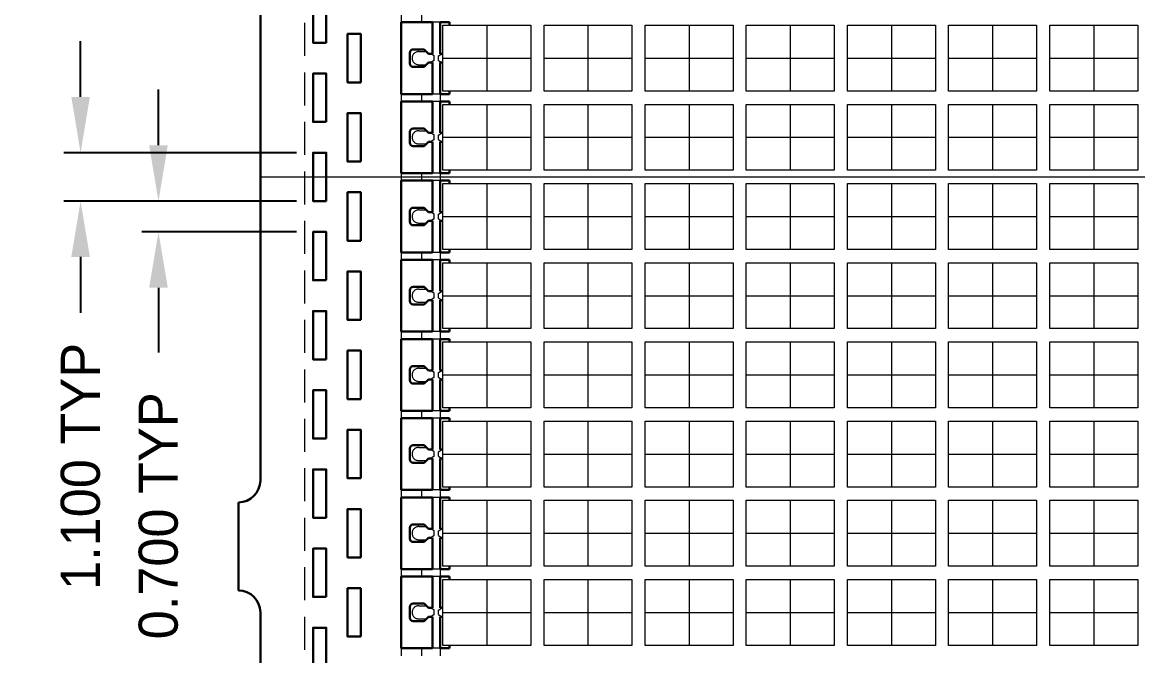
# Model space of a CAD drawing. Extents: x 276.8 to 349.1, y 147.8 to 219.
# Drawn here: x 276.77 to 302.13, y 172.67 to 187.07 of the extents above; entities that cross this region are included whole.
import ezdxf

# ---------------------------------------------------------------- set-up
doc = ezdxf.new("R2010")
doc.units = 0
doc.header["$LTSCALE"] = 3
doc.header["$MEASUREMENT"] = 0
for name, pattern in [('CENTER', [2, 1.25, -0.25, 0.25, -0.25]), ('HIDDEN', [0.375, 0.25, -0.125]), ('PHANTOM', [2.5, 1.25, -0.25, 0.25, -0.25, 0.25, -0.25])]:
    doc.linetypes.add(name, pattern=pattern)
for name, color, linetype, lineweight in [('CLIN', 1, 'CENTER', 15), ('DIM', 4, 'Continuous', 13), ('HIDN', 6, 'HIDDEN', 15), ('HIDN2', 3, 'HIDDEN', 15), ('HIND1', 6, 'HIDDEN', 15), ('OBJ', 3, 'Continuous', 30), ('OBJ1', 7, 'Continuous', 30), ('OBJ3', 40, 'Continuous', 30), ('PHANTOM', 5, 'PHANTOM', 15), ('SAW', 2, 'HIDDEN', 15)]:
    doc.layers.add(name, color=color, linetype=linetype, lineweight=lineweight)
doc.dimstyles.new('3DEC X 2', dxfattribs={"dimtxt": 0.889, "dimasz": 1.27, "dimexe": 0.381, "dimexo": 0.381, "dimgap": 0.381, "dimtad": 0, "dimdec": 3, "dimzin": 0, "dimdsep": 46, "dimtxsty": 'Standard', "dimcen": 0.09, "dimadec": 0, "dimazin": 0, "dimtfac": 1, "dimtdec": 3, "dimtofl": 0, "dimtmove": 0, "dimatfit": 3, "dimfxl": 1, "dimtolj": 1, "dimtzin": 0, "dimarcsym": 0})

# ---------------------------------------------------------------- blocks, each defined once
blk = doc.blocks.new('*D7')
at = {"layer": 'Defpoints', "color": 0, "transparency": 16777216}
for p in [(188.383, -100.225), (184.866, -100.925), (188.383, -100.925)]:
    blk.add_point(p, dxfattribs=at)
at = {"layer": 'DIM', "color": 0, "lineweight": -2, "transparency": 16777216}
for p, q in [((184.866, -98.955), (184.866, -97.685)), ((188.002, -100.225), (184.485, -100.225)), ((188.002, -100.925), (184.485, -100.925)), ((184.866, -102.195), (184.866, -103.665))]:
    blk.add_line(p, q, dxfattribs=at)
at = {"layer": 'DIM', "color": 0, "transparency": 16777216}
for points in [[(184.654, -98.955), (185.078, -98.955), (184.866, -100.225)], [(184.654, -102.195), (185.078, -102.195), (184.866, -100.925)]]:
    blk.add_solid(points, dxfattribs=at)
at = {"layer": 'DIM', "color": 0, "transparency": 16777216, "insert": (184.866, -107.379), "char_height": 0.889, "attachment_point": 5, "rotation": 90}
blk.add_mtext('\\A1;0.700 TYP', dxfattribs=at)
blk = doc.blocks.new('*D8')
at = {"layer": 'Defpoints', "color": 0, "transparency": 16777216}
for p in [(188.383, -99.125), (183.095, -100.225), (188.383, -100.225)]:
    blk.add_point(p, dxfattribs=at)
at = {"layer": 'DIM', "color": 0, "lineweight": -2, "transparency": 16777216}
for p, q in [((183.095, -97.855), (183.095, -96.585)), ((188.002, -99.125), (182.714, -99.125)), ((188.002, -100.225), (182.714, -100.225)), ((183.095, -101.495), (183.095, -102.765))]:
    blk.add_line(p, q, dxfattribs=at)
at = {"layer": 'DIM', "color": 0, "transparency": 16777216}
for points in [[(182.884, -97.855), (183.307, -97.855), (183.095, -99.125)], [(182.884, -101.495), (183.307, -101.495), (183.095, -100.225)]]:
    blk.add_solid(points, dxfattribs=at)
at = {"layer": 'DIM', "color": 0, "transparency": 16777216, "insert": (183.095, -106.257), "char_height": 0.889, "attachment_point": 5, "rotation": 90}
blk.add_mtext('\\A1;1.100 TYP', dxfattribs=at)

msp = doc.modelspace()

# ---------------------------------------------------------------- linework, layer by layer
at = {"layer": 'CLIN'}
for p, q in [((287.3332, 187.0071), (287.3332, 185.5071)), ((289.6332, 187.0071), (289.6332, 185.5071)), ((291.9332, 187.0071), (291.9332, 185.5071)), ((294.2332, 187.0071), (294.2332, 185.5071)), ((296.5332, 187.0071), (296.5332, 185.5071)), ((298.8332, 187.0071), (298.8332, 185.5071)), ((301.1332, 187.0071), (301.1332, 185.5071)), ((287.3332, 185.2071), (287.3332, 183.7071)), ((289.6332, 185.2071), (289.6332, 183.7071)), ((291.9332, 185.2071), (291.9332, 183.7071)), ((294.2332, 185.2071), (294.2332, 183.7071)), ((296.5332, 185.2071), (296.5332, 183.7071)), ((298.8332, 185.2071), (298.8332, 183.7071)), ((301.1332, 185.2071), (301.1332, 183.7071)), ((287.3332, 183.4071), (287.3332, 181.9071)), ((289.6332, 183.4071), (289.6332, 181.9071)), ((291.9332, 183.4071), (291.9332, 181.9071)), ((294.2332, 183.4071), (294.2332, 181.9071)), ((296.5332, 183.4071), (296.5332, 181.9071)), ((298.8332, 183.4071), (298.8332, 181.9071)), ((301.1332, 183.4071), (301.1332, 181.9071)), ((287.3332, 181.6071), (287.3332, 180.1071)), ((289.6332, 181.6071), (289.6332, 180.1071)), ((291.9332, 181.6071), (291.9332, 180.1071)), ((294.2332, 181.6071), (294.2332, 180.1071)), ((296.5332, 181.6071), (296.5332, 180.1071)), ((298.8332, 181.6071), (298.8332, 180.1071)), ((301.1332, 181.6071), (301.1332, 180.1071)), ((287.3332, 179.8071), (287.3332, 178.3071)), ((289.6332, 179.8071), (289.6332, 178.3071)), ((291.9332, 179.8071), (291.9332, 178.3071)), ((294.2332, 179.8071), (294.2332, 178.3071)), ((296.5332, 179.8071), (296.5332, 178.3071)), ((298.8332, 179.8071), (298.8332, 178.3071)), ((301.1332, 179.8071), (301.1332, 178.3071)), ((287.3332, 178.0071), (287.3332, 176.5071)), ((289.6332, 178.0071), (289.6332, 176.5071)), ((291.9332, 178.0071), (291.9332, 176.5071)), ((294.2332, 178.0071), (294.2332, 176.5071)), ((296.5332, 178.0071), (296.5332, 176.5071)), ((298.8332, 178.0071), (298.8332, 176.5071)), ((301.1332, 178.0071), (301.1332, 176.5071)), ((287.3332, 176.2071), (287.3332, 174.7071)), ((289.6332, 176.2071), (289.6332, 174.7071)), ((291.9332, 176.2071), (291.9332, 174.7071)), ((294.2332, 176.2071), (294.2332, 174.7071)), ((296.5332, 176.2071), (296.5332, 174.7071)), ((298.8332, 176.2071), (298.8332, 174.7071)), ((301.1332, 176.2071), (301.1332, 174.7071)), ((287.3332, 174.4071), (287.3332, 172.9071)), ((289.6332, 174.4071), (289.6332, 172.9071)), ((291.9332, 174.4071), (291.9332, 172.9071)), ((294.2332, 174.4071), (294.2332, 172.9071)), ((296.5332, 174.4071), (296.5332, 172.9071)), ((298.8332, 174.4071), (298.8332, 172.9071)), ((301.1332, 174.4071), (301.1332, 172.9071))]:
    msp.add_line(p, q, dxfattribs=at)
at = {"layer": 'CLIN', "linetype": 'ByBlock'}
msp.add_line((282.1832, 183.5571), (338.1832, 183.5571), dxfattribs=at)
at = {"layer": 'CLIN'}
for points in [[(286.3332, 186.2571), (288.3332, 186.2571)], [(288.6332, 186.2571), (290.6332, 186.2571)], [(290.9332, 186.2571), (292.9332, 186.2571)], [(293.2332, 186.2571), (295.2332, 186.2571)], [(295.5332, 186.2571), (297.5332, 186.2571)], [(297.8332, 186.2571), (299.8332, 186.2571)], [(300.1332, 186.2571), (302.1332, 186.2571)], [(286.3332, 184.4571), (288.3332, 184.4571)], [(288.6332, 184.4571), (290.6332, 184.4571)], [(290.9332, 184.4571), (292.9332, 184.4571)], [(293.2332, 184.4571), (295.2332, 184.4571)], [(295.5332, 184.4571), (297.5332, 184.4571)], [(297.8332, 184.4571), (299.8332, 184.4571)], [(300.1332, 184.4571), (302.1332, 184.4571)], [(286.3332, 182.6571), (288.3332, 182.6571)], [(288.6332, 182.6571), (290.6332, 182.6571)], [(290.9332, 182.6571), (292.9332, 182.6571)], [(293.2332, 182.6571), (295.2332, 182.6571)], [(295.5332, 182.6571), (297.5332, 182.6571)], [(297.8332, 182.6571), (299.8332, 182.6571)], [(300.1332, 182.6571), (302.1332, 182.6571)], [(286.3332, 180.8571), (288.3332, 180.8571)], [(288.6332, 180.8571), (290.6332, 180.8571)], [(290.9332, 180.8571), (292.9332, 180.8571)], [(293.2332, 180.8571), (295.2332, 180.8571)], [(295.5332, 180.8571), (297.5332, 180.8571)], [(297.8332, 180.8571), (299.8332, 180.8571)], [(300.1332, 180.8571), (302.1332, 180.8571)], [(286.3332, 179.0571), (288.3332, 179.0571)], [(288.6332, 179.0571), (290.6332, 179.0571)], [(290.9332, 179.0571), (292.9332, 179.0571)], [(293.2332, 179.0571), (295.2332, 179.0571)], [(295.5332, 179.0571), (297.5332, 179.0571)], [(297.8332, 179.0571), (299.8332, 179.0571)], [(300.1332, 179.0571), (302.1332, 179.0571)], [(286.3332, 177.2571), (288.3332, 177.2571)], [(288.6332, 177.2571), (290.6332, 177.2571)], [(290.9332, 177.2571), (292.9332, 177.2571)], [(293.2332, 177.2571), (295.2332, 177.2571)], [(295.5332, 177.2571), (297.5332, 177.2571)], [(297.8332, 177.2571), (299.8332, 177.2571)], [(300.1332, 177.2571), (302.1332, 177.2571)], [(286.3332, 175.4571), (288.3332, 175.4571)], [(288.6332, 175.4571), (290.6332, 175.4571)], [(290.9332, 175.4571), (292.9332, 175.4571)], [(293.2332, 175.4571), (295.2332, 175.4571)], [(295.5332, 175.4571), (297.5332, 175.4571)], [(297.8332, 175.4571), (299.8332, 175.4571)], [(300.1332, 175.4571), (302.1332, 175.4571)], [(286.3332, 173.6571), (288.3332, 173.6571)], [(288.6332, 173.6571), (290.6332, 173.6571)], [(290.9332, 173.6571), (292.9332, 173.6571)], [(293.2332, 173.6571), (295.2332, 173.6571)], [(295.5332, 173.6571), (297.5332, 173.6571)], [(297.8332, 173.6571), (299.8332, 173.6571)], [(300.1332, 173.6571), (302.1332, 173.6571)]]:
    msp.add_lwpolyline(points, dxfattribs=at)
at = {"layer": 'HIDN'}
for p, q in [((285.7832, 186.4071), (285.9572, 186.4071)), ((285.7832, 186.1071), (285.9572, 186.1071)), ((285.7832, 184.6071), (285.9572, 184.6071)), ((285.7832, 184.3071), (285.9572, 184.3071)), ((285.7832, 182.8071), (285.9572, 182.8071)), ((285.7832, 182.5071), (285.9572, 182.5071)), ((285.7832, 181.0071), (285.9572, 181.0071)), ((285.7832, 180.7071), (285.9572, 180.7071)), ((285.7832, 179.2071), (285.9572, 179.2071)), ((285.7832, 178.9071), (285.9572, 178.9071)), ((285.7832, 177.4071), (285.9572, 177.4071)), ((285.7832, 177.1071), (285.9572, 177.1071)), ((285.7832, 175.6071), (285.9572, 175.6071)), ((285.7832, 175.3071), (285.9572, 175.3071)), ((285.7832, 173.8071), (285.9572, 173.8071)), ((285.7832, 173.5071), (285.9572, 173.5071))]:
    msp.add_line(p, q, dxfattribs=at)
msp.add_lwpolyline([(335.1832, 157.5571), (335.1832, 209.5571), (283.1832, 209.5571), (283.1832, 157.5571)], close=True, dxfattribs=at)
for centre in [(285.7832, 186.2571), (285.7832, 184.4571), (285.7832, 182.6571), (285.7832, 180.8571), (285.7832, 179.0571), (285.7832, 177.2571), (285.7832, 175.4571), (285.7832, 173.6571)]:
    msp.add_arc(centre, 0.15, 90, 270, dxfattribs=at)
at = {"layer": 'HIDN2'}
for p, q in [((285.8482, 187.2421), (285.8482, 187.0721)), ((286.2682, 187.0721), (286.0982, 187.0721)), ((285.8482, 185.4421), (285.8482, 185.2721)), ((286.2682, 185.4421), (286.0982, 185.4421)), ((286.2682, 185.4421), (286.2682, 185.2721)), ((286.2682, 185.2721), (286.0982, 185.2721)), ((285.8482, 183.6421), (285.8482, 183.4721)), ((286.2682, 183.6421), (286.0982, 183.6421)), ((286.2682, 183.6421), (286.2682, 183.4721)), ((286.2682, 183.4721), (286.0982, 183.4721)), ((285.8482, 181.8421), (285.8482, 181.6721)), ((286.2682, 181.8421), (286.0982, 181.8421)), ((286.2682, 181.6721), (286.0982, 181.6721)), ((286.2682, 181.8421), (286.2682, 181.6721)), ((285.8482, 180.0421), (285.8482, 179.8721)), ((286.2682, 180.0421), (286.0982, 180.0421)), ((286.2682, 179.8721), (286.0982, 179.8721)), ((286.2682, 180.0421), (286.2682, 179.8721)), ((285.8482, 178.2421), (285.8482, 178.0721)), ((286.2682, 178.2421), (286.0982, 178.2421)), ((286.2682, 178.0721), (286.0982, 178.0721)), ((286.2682, 178.2421), (286.2682, 178.0721)), ((285.8482, 176.4421), (285.8482, 176.2721)), ((286.2682, 176.4421), (286.0982, 176.4421)), ((286.2682, 176.4421), (286.2682, 176.2721)), ((286.2682, 176.2721), (286.0982, 176.2721)), ((285.8482, 174.6421), (285.8482, 174.4721)), ((286.2682, 174.6421), (286.0982, 174.6421)), ((286.2682, 174.6421), (286.2682, 174.4721)), ((286.2682, 174.4721), (286.0982, 174.4721)), ((285.8482, 172.8421), (285.8482, 172.6721)), ((286.2682, 172.8421), (286.0982, 172.8421)), ((286.2682, 172.8421), (286.2682, 172.6721))]:
    msp.add_line(p, q, dxfattribs=at)
at = {"layer": 'HIND1'}
for p, q in [((285.3832, 187.2421), (285.3832, 187.0721)), ((285.3832, 185.4421), (285.3832, 185.2721)), ((285.3832, 183.6421), (285.3832, 183.4721)), ((285.3832, 181.8421), (285.3832, 181.6721)), ((285.3832, 180.0421), (285.3832, 179.8721)), ((285.3832, 178.2421), (285.3832, 178.0721)), ((285.3832, 176.4421), (285.3832, 176.2721)), ((285.3832, 174.6421), (285.3832, 174.4721)), ((285.3832, 172.8421), (285.3832, 172.6721))]:
    msp.add_line(p, q, dxfattribs=at)
msp.add_lwpolyline([(335.1832, 157.5571), (335.1832, 209.5571), (283.1832, 209.5571), (283.1832, 157.5571)], close=True, dxfattribs=at)
at = {"layer": 'OBJ'}
for p, q in [((282.1832, 190.4571), (282.1832, 176.6571)), ((281.6832, 176.1571), (281.6832, 174.1571)), ((282.1832, 173.6571), (282.1832, 159.8571))]:
    msp.add_line(p, q, dxfattribs=at)
for centre, start, end in [((281.6832, 176.6571), 270, 0), ((281.6832, 173.6571), 0, 90)]:
    msp.add_arc(centre, 0.5, start, end, dxfattribs=at)
at = {"layer": 'OBJ1'}
for points in [[(283.6832, 186.6071), (283.6832, 187.7071), (283.3832, 187.7071), (283.3832, 186.6071)], [(284.4652, 185.7071), (284.4652, 186.8071), (284.1652, 186.8071), (284.1652, 185.7071)], [(283.6832, 184.8071), (283.6832, 185.9071), (283.3832, 185.9071), (283.3832, 184.8071)], [(284.4652, 183.9071), (284.4652, 185.0071), (284.1652, 185.0071), (284.1652, 183.9071)], [(283.6832, 183.0071), (283.6832, 184.1071), (283.3832, 184.1071), (283.3832, 183.0071)], [(284.4652, 182.1071), (284.4652, 183.2071), (284.1652, 183.2071), (284.1652, 182.1071)], [(283.6832, 181.2071), (283.6832, 182.3071), (283.3832, 182.3071), (283.3832, 181.2071)], [(284.4652, 180.3071), (284.4652, 181.4071), (284.1652, 181.4071), (284.1652, 180.3071)], [(283.6832, 179.4071), (283.6832, 180.5071), (283.3832, 180.5071), (283.3832, 179.4071)], [(284.4652, 178.5071), (284.4652, 179.6071), (284.1652, 179.6071), (284.1652, 178.5071)], [(283.6832, 177.6071), (283.6832, 178.7071), (283.3832, 178.7071), (283.3832, 177.6071)], [(284.4652, 176.7071), (284.4652, 177.8071), (284.1652, 177.8071), (284.1652, 176.7071)], [(283.6832, 175.8071), (283.6832, 176.9071), (283.3832, 176.9071), (283.3832, 175.8071)], [(284.4652, 174.9071), (284.4652, 176.0071), (284.1652, 176.0071), (284.1652, 174.9071)], [(283.6832, 174.0071), (283.6832, 175.1071), (283.3832, 175.1071), (283.3832, 174.0071)], [(284.4652, 173.1071), (284.4652, 174.2071), (284.1652, 174.2071), (284.1652, 173.1071)], [(283.6832, 172.2071), (283.6832, 173.3071), (283.3832, 173.3071), (283.3832, 172.2071)]]:
    msp.add_lwpolyline(points, close=True, dxfattribs=at)
at = {"layer": 'OBJ3'}
for p, q in [((285.3832, 187.0721), (286.0982, 187.0721)), ((285.3832, 187.0721), (285.3832, 185.4421)), ((286.0982, 187.0721), (286.0982, 186.3591)), ((286.4812, 187.0071), (286.4812, 187.0721)), ((285.6592, 186.4571), (285.9072, 186.4571)), ((286.0052, 186.3591), (285.9072, 186.4571)), ((285.5832, 186.3811), (285.5832, 186.1331)), ((286.0052, 186.3591), (286.0332, 186.3591)), ((286.0332, 186.3591), (286.0982, 186.3591)), ((286.3332, 186.3591), (286.2682, 186.3591)), ((285.6592, 186.0571), (285.9072, 186.0571)), ((285.9072, 186.0571), (286.0052, 186.1551)), ((286.0052, 186.1551), (286.0332, 186.1551)), ((286.0332, 186.1551), (286.0982, 186.1551)), ((286.0982, 186.1551), (286.0982, 185.4421)), ((286.3332, 186.1551), (286.2682, 186.1551)), ((285.3832, 185.4421), (286.0982, 185.4421)), ((286.0982, 185.4421), (285.3832, 185.4421)), ((286.4812, 185.5071), (286.4812, 185.4421)), ((285.3832, 185.2721), (286.0982, 185.2721)), ((285.3832, 185.2721), (285.3832, 183.6421)), ((286.0982, 185.2721), (286.0982, 184.5591)), ((286.4812, 185.2071), (286.4812, 185.2721)), ((285.6592, 184.6571), (285.9072, 184.6571)), ((286.0052, 184.5591), (285.9072, 184.6571)), ((285.5832, 184.5811), (285.5832, 184.3331)), ((286.0052, 184.5591), (286.0332, 184.5591)), ((286.0332, 184.5591), (286.0982, 184.5591)), ((286.3332, 184.5591), (286.2682, 184.5591)), ((285.6592, 184.2571), (285.9072, 184.2571)), ((285.9072, 184.2571), (286.0052, 184.3551)), ((286.0052, 184.3551), (286.0332, 184.3551)), ((286.0332, 184.3551), (286.0982, 184.3551)), ((286.0982, 184.3551), (286.0982, 183.6421)), ((286.3332, 184.3551), (286.2682, 184.3551)), ((285.3832, 183.6421), (286.0982, 183.6421)), ((286.0982, 183.6421), (285.3832, 183.6421)), ((286.4812, 183.7071), (286.4812, 183.6421)), ((285.3832, 183.4721), (286.0982, 183.4721)), ((285.3832, 183.4721), (285.3832, 181.8421)), ((286.0982, 183.4721), (286.0982, 182.7591)), ((286.4812, 183.4071), (286.4812, 183.4721)), ((285.5832, 182.7811), (285.5832, 182.5331)), ((285.6592, 182.8571), (285.9072, 182.8571)), ((286.0052, 182.7591), (285.9072, 182.8571)), ((286.0052, 182.7591), (286.0332, 182.7591)), ((286.0332, 182.7591), (286.0982, 182.7591)), ((286.3332, 182.7591), (286.2682, 182.7591)), ((285.6592, 182.4571), (285.9072, 182.4571)), ((285.9072, 182.4571), (286.0052, 182.5551)), ((286.0052, 182.5551), (286.0332, 182.5551)), ((286.0332, 182.5551), (286.0982, 182.5551)), ((286.0982, 182.5551), (286.0982, 181.8421)), ((286.3332, 182.5551), (286.2682, 182.5551)), ((286.4812, 181.9071), (286.4812, 181.8421)), ((285.3832, 181.8421), (286.0982, 181.8421)), ((286.0982, 181.8421), (285.3832, 181.8421)), ((285.3832, 181.6721), (286.0982, 181.6721)), ((285.3832, 181.6721), (285.3832, 180.0421)), ((286.0982, 181.6721), (286.0982, 180.9591)), ((286.4812, 181.6071), (286.4812, 181.6721)), ((285.5832, 180.9811), (285.5832, 180.7331)), ((285.6592, 181.0571), (285.9072, 181.0571)), ((286.0052, 180.9591), (285.9072, 181.0571)), ((286.0052, 180.9591), (286.0332, 180.9591)), ((286.0332, 180.9591), (286.0982, 180.9591)), ((286.3332, 180.9591), (286.2682, 180.9591)), ((285.6592, 180.6571), (285.9072, 180.6571)), ((285.9072, 180.6571), (286.0052, 180.7551)), ((286.0052, 180.7551), (286.0332, 180.7551)), ((286.0332, 180.7551), (286.0982, 180.7551)), ((286.0982, 180.7551), (286.0982, 180.0421)), ((286.3332, 180.7551), (286.2682, 180.7551)), ((286.4812, 180.1071), (286.4812, 180.0421)), ((285.3832, 180.0421), (286.0982, 180.0421)), ((286.0982, 180.0421), (285.3832, 180.0421)), ((285.3832, 179.8721), (286.0982, 179.8721)), ((285.3832, 179.8721), (285.3832, 178.2421)), ((286.0982, 179.8721), (286.0982, 179.1591)), ((286.4812, 179.8071), (286.4812, 179.8721)), ((285.5832, 179.1811), (285.5832, 178.9331)), ((285.6592, 179.2571), (285.9072, 179.2571)), ((286.0052, 179.1591), (285.9072, 179.2571)), ((286.0052, 179.1591), (286.0332, 179.1591)), ((286.0332, 179.1591), (286.0982, 179.1591)), ((286.3332, 179.1591), (286.2682, 179.1591)), ((285.6592, 178.8571), (285.9072, 178.8571)), ((285.9072, 178.8571), (286.0052, 178.9551)), ((286.0052, 178.9551), (286.0332, 178.9551)), ((286.0332, 178.9551), (286.0982, 178.9551)), ((286.0982, 178.9551), (286.0982, 178.2421)), ((286.3332, 178.9551), (286.2682, 178.9551)), ((286.4812, 178.3071), (286.4812, 178.2421)), ((285.3832, 178.2421), (286.0982, 178.2421)), ((286.0982, 178.2421), (285.3832, 178.2421)), ((285.3832, 178.0721), (286.0982, 178.0721)), ((285.3832, 178.0721), (285.3832, 176.4421)), ((286.0982, 178.0721), (286.0982, 177.3591)), ((286.4812, 178.0071), (286.4812, 178.0721)), ((285.5832, 177.3811), (285.5832, 177.1331)), ((285.6592, 177.4571), (285.9072, 177.4571)), ((286.0052, 177.3591), (285.9072, 177.4571)), ((286.0052, 177.3591), (286.0332, 177.3591)), ((286.0332, 177.3591), (286.0982, 177.3591)), ((286.3332, 177.3591), (286.2682, 177.3591)), ((285.6592, 177.0571), (285.9072, 177.0571)), ((285.9072, 177.0571), (286.0052, 177.1551)), ((286.0052, 177.1551), (286.0332, 177.1551)), ((286.0332, 177.1551), (286.0982, 177.1551)), ((286.0982, 177.1551), (286.0982, 176.4421)), ((286.3332, 177.1551), (286.2682, 177.1551)), ((285.3832, 176.4421), (286.0982, 176.4421)), ((286.0982, 176.4421), (285.3832, 176.4421)), ((286.4812, 176.5071), (286.4812, 176.4421)), ((285.3832, 176.2721), (286.0982, 176.2721)), ((285.3832, 176.2721), (285.3832, 174.6421)), ((286.0982, 176.2721), (286.0982, 175.5591)), ((286.4812, 176.2071), (286.4812, 176.2721)), ((285.5832, 175.5811), (285.5832, 175.3331)), ((285.6592, 175.6571), (285.9072, 175.6571)), ((286.0052, 175.5591), (285.9072, 175.6571)), ((286.0052, 175.5591), (286.0332, 175.5591)), ((286.0332, 175.5591), (286.0982, 175.5591)), ((286.3332, 175.5591), (286.2682, 175.5591)), ((285.9072, 175.2571), (286.0052, 175.3551)), ((286.0052, 175.3551), (286.0332, 175.3551)), ((286.0332, 175.3551), (286.0982, 175.3551)), ((286.0982, 175.3551), (286.0982, 174.6421)), ((286.3332, 175.3551), (286.2682, 175.3551)), ((285.6592, 175.2571), (285.9072, 175.2571)), ((285.3832, 174.6421), (286.0982, 174.6421)), ((286.0982, 174.6421), (285.3832, 174.6421)), ((286.4812, 174.7071), (286.4812, 174.6421)), ((285.3832, 174.4721), (286.0982, 174.4721)), ((285.3832, 174.4721), (285.3832, 172.8421)), ((286.0982, 174.4721), (286.0982, 173.7591)), ((286.4812, 174.4071), (286.4812, 174.4721)), ((285.5832, 173.7811), (285.5832, 173.5331)), ((285.6592, 173.8571), (285.9072, 173.8571)), ((286.0052, 173.7591), (285.9072, 173.8571)), ((286.0052, 173.7591), (286.0332, 173.7591)), ((286.0332, 173.7591), (286.0982, 173.7591)), ((286.3332, 173.7591), (286.2682, 173.7591)), ((285.9072, 173.4571), (286.0052, 173.5551)), ((286.0052, 173.5551), (286.0332, 173.5551)), ((286.0332, 173.5551), (286.0982, 173.5551)), ((286.0982, 173.5551), (286.0982, 172.8421)), ((286.3332, 173.5551), (286.2682, 173.5551)), ((285.6592, 173.4571), (285.9072, 173.4571)), ((285.3832, 172.8421), (286.0982, 172.8421)), ((286.0982, 172.8421), (285.3832, 172.8421)), ((286.4812, 172.9071), (286.4812, 172.8421))]:
    msp.add_line(p, q, dxfattribs=at)
for points in [[(286.2682, 186.3591), (286.2682, 187.0721), (286.4812, 187.0721)], [(286.4812, 185.4421), (286.2682, 185.4421), (286.2682, 186.1551)], [(286.2682, 184.5591), (286.2682, 185.2721), (286.4812, 185.2721)], [(286.4812, 183.6421), (286.2682, 183.6421), (286.2682, 184.3551)], [(286.2682, 182.7591), (286.2682, 183.4721), (286.4812, 183.4721)], [(286.4812, 181.8421), (286.2682, 181.8421), (286.2682, 182.5551)], [(286.2682, 180.9591), (286.2682, 181.6721), (286.4812, 181.6721)], [(286.4812, 180.0421), (286.2682, 180.0421), (286.2682, 180.7551)], [(286.2682, 179.1591), (286.2682, 179.8721), (286.4812, 179.8721)], [(286.4812, 178.2421), (286.2682, 178.2421), (286.2682, 178.9551)], [(286.2682, 177.3591), (286.2682, 178.0721), (286.4812, 178.0721)], [(286.4812, 176.4421), (286.2682, 176.4421), (286.2682, 177.1551)], [(286.2682, 175.5591), (286.2682, 176.2721), (286.4812, 176.2721)], [(286.4812, 174.6421), (286.2682, 174.6421), (286.2682, 175.3551)], [(286.2682, 173.7591), (286.2682, 174.4721), (286.4812, 174.4721)], [(286.4812, 172.8421), (286.2682, 172.8421), (286.2682, 173.5551)]]:
    msp.add_lwpolyline(points, dxfattribs=at)
for centre, start, end in [((285.6592, 186.3811), 90, 180), ((285.6592, 186.1331), 180, 270), ((285.6592, 184.5811), 90, 180), ((285.6592, 184.3331), 180, 270), ((285.6592, 182.7811), 90, 180), ((285.6592, 182.5331), 180, 270), ((285.6592, 180.9811), 90, 180), ((285.6592, 180.7331), 180, 270), ((285.6592, 179.1811), 90, 180), ((285.6592, 178.9331), 180, 270), ((285.6592, 177.3811), 90, 180), ((285.6592, 177.1331), 180, 270), ((285.6592, 175.5811), 90, 180), ((285.6592, 175.3331), 180, 270), ((285.6592, 173.7811), 90, 180), ((285.6592, 173.5331), 180, 270)]:
    msp.add_arc(centre, 0.076, start, end, dxfattribs=at)
at = {"layer": 'PHANTOM'}
for points in [[(288.3332, 185.5071), (286.3332, 185.5071), (286.3332, 187.0071), (288.3332, 187.0071)], [(290.6332, 185.5071), (288.6332, 185.5071), (288.6332, 187.0071), (290.6332, 187.0071)], [(292.9332, 185.5071), (290.9332, 185.5071), (290.9332, 187.0071), (292.9332, 187.0071)], [(295.2332, 185.5071), (293.2332, 185.5071), (293.2332, 187.0071), (295.2332, 187.0071)], [(297.5332, 185.5071), (295.5332, 185.5071), (295.5332, 187.0071), (297.5332, 187.0071)], [(299.8332, 185.5071), (297.8332, 185.5071), (297.8332, 187.0071), (299.8332, 187.0071)], [(302.1332, 185.5071), (300.1332, 185.5071), (300.1332, 187.0071), (302.1332, 187.0071)], [(288.3332, 183.7071), (286.3332, 183.7071), (286.3332, 185.2071), (288.3332, 185.2071)], [(290.6332, 183.7071), (288.6332, 183.7071), (288.6332, 185.2071), (290.6332, 185.2071)], [(292.9332, 183.7071), (290.9332, 183.7071), (290.9332, 185.2071), (292.9332, 185.2071)], [(295.2332, 183.7071), (293.2332, 183.7071), (293.2332, 185.2071), (295.2332, 185.2071)], [(297.5332, 183.7071), (295.5332, 183.7071), (295.5332, 185.2071), (297.5332, 185.2071)], [(299.8332, 183.7071), (297.8332, 183.7071), (297.8332, 185.2071), (299.8332, 185.2071)], [(302.1332, 183.7071), (300.1332, 183.7071), (300.1332, 185.2071), (302.1332, 185.2071)], [(288.3332, 181.9071), (286.3332, 181.9071), (286.3332, 183.4071), (288.3332, 183.4071)], [(290.6332, 181.9071), (288.6332, 181.9071), (288.6332, 183.4071), (290.6332, 183.4071)], [(292.9332, 181.9071), (290.9332, 181.9071), (290.9332, 183.4071), (292.9332, 183.4071)], [(295.2332, 181.9071), (293.2332, 181.9071), (293.2332, 183.4071), (295.2332, 183.4071)], [(297.5332, 181.9071), (295.5332, 181.9071), (295.5332, 183.4071), (297.5332, 183.4071)], [(299.8332, 181.9071), (297.8332, 181.9071), (297.8332, 183.4071), (299.8332, 183.4071)], [(302.1332, 181.9071), (300.1332, 181.9071), (300.1332, 183.4071), (302.1332, 183.4071)], [(288.3332, 180.1071), (286.3332, 180.1071), (286.3332, 181.6071), (288.3332, 181.6071)], [(290.6332, 180.1071), (288.6332, 180.1071), (288.6332, 181.6071), (290.6332, 181.6071)], [(292.9332, 180.1071), (290.9332, 180.1071), (290.9332, 181.6071), (292.9332, 181.6071)], [(295.2332, 180.1071), (293.2332, 180.1071), (293.2332, 181.6071), (295.2332, 181.6071)], [(297.5332, 180.1071), (295.5332, 180.1071), (295.5332, 181.6071), (297.5332, 181.6071)], [(299.8332, 180.1071), (297.8332, 180.1071), (297.8332, 181.6071), (299.8332, 181.6071)], [(302.1332, 180.1071), (300.1332, 180.1071), (300.1332, 181.6071), (302.1332, 181.6071)], [(288.3332, 178.3071), (286.3332, 178.3071), (286.3332, 179.8071), (288.3332, 179.8071)], [(290.6332, 178.3071), (288.6332, 178.3071), (288.6332, 179.8071), (290.6332, 179.8071)], [(292.9332, 178.3071), (290.9332, 178.3071), (290.9332, 179.8071), (292.9332, 179.8071)], [(295.2332, 178.3071), (293.2332, 178.3071), (293.2332, 179.8071), (295.2332, 179.8071)], [(297.5332, 178.3071), (295.5332, 178.3071), (295.5332, 179.8071), (297.5332, 179.8071)], [(299.8332, 178.3071), (297.8332, 178.3071), (297.8332, 179.8071), (299.8332, 179.8071)], [(302.1332, 178.3071), (300.1332, 178.3071), (300.1332, 179.8071), (302.1332, 179.8071)], [(288.3332, 176.5071), (286.3332, 176.5071), (286.3332, 178.0071), (288.3332, 178.0071)], [(290.6332, 176.5071), (288.6332, 176.5071), (288.6332, 178.0071), (290.6332, 178.0071)], [(292.9332, 176.5071), (290.9332, 176.5071), (290.9332, 178.0071), (292.9332, 178.0071)], [(295.2332, 176.5071), (293.2332, 176.5071), (293.2332, 178.0071), (295.2332, 178.0071)], [(297.5332, 176.5071), (295.5332, 176.5071), (295.5332, 178.0071), (297.5332, 178.0071)], [(299.8332, 176.5071), (297.8332, 176.5071), (297.8332, 178.0071), (299.8332, 178.0071)], [(302.1332, 176.5071), (300.1332, 176.5071), (300.1332, 178.0071), (302.1332, 178.0071)], [(288.3332, 174.7071), (286.3332, 174.7071), (286.3332, 176.2071), (288.3332, 176.2071)], [(290.6332, 174.7071), (288.6332, 174.7071), (288.6332, 176.2071), (290.6332, 176.2071)], [(292.9332, 174.7071), (290.9332, 174.7071), (290.9332, 176.2071), (292.9332, 176.2071)], [(295.2332, 174.7071), (293.2332, 174.7071), (293.2332, 176.2071), (295.2332, 176.2071)], [(297.5332, 174.7071), (295.5332, 174.7071), (295.5332, 176.2071), (297.5332, 176.2071)], [(299.8332, 174.7071), (297.8332, 174.7071), (297.8332, 176.2071), (299.8332, 176.2071)], [(302.1332, 174.7071), (300.1332, 174.7071), (300.1332, 176.2071), (302.1332, 176.2071)], [(288.3332, 172.9071), (286.3332, 172.9071), (286.3332, 174.4071), (288.3332, 174.4071)], [(290.6332, 172.9071), (288.6332, 172.9071), (288.6332, 174.4071), (290.6332, 174.4071)], [(292.9332, 172.9071), (290.9332, 172.9071), (290.9332, 174.4071), (292.9332, 174.4071)], [(295.2332, 172.9071), (293.2332, 172.9071), (293.2332, 174.4071), (295.2332, 174.4071)], [(297.5332, 172.9071), (295.5332, 172.9071), (295.5332, 174.4071), (297.5332, 174.4071)], [(299.8332, 172.9071), (297.8332, 172.9071), (297.8332, 174.4071), (299.8332, 174.4071)], [(302.1332, 172.9071), (300.1332, 172.9071), (300.1332, 174.4071), (302.1332, 174.4071)]]:
    msp.add_lwpolyline(points, close=True, dxfattribs=at)
at = {"layer": 'SAW'}
for p, q in [((286.1332, 186.3071), (286.0602, 186.3591)), ((286.1332, 186.2071), (286.0602, 186.1551)), ((286.1332, 186.2071), (286.1332, 186.3071)), ((286.1332, 186.2071), (286.1332, 186.3071)), ((286.2332, 186.3071), (286.3062, 186.3591)), ((286.2332, 186.2071), (286.2332, 186.3071)), ((286.2332, 186.2071), (286.2332, 186.3071)), ((286.2332, 186.2071), (286.3062, 186.1551)), ((286.1332, 184.5071), (286.0602, 184.5591)), ((286.1332, 184.4071), (286.0602, 184.3551)), ((286.1332, 184.4071), (286.1332, 184.5071)), ((286.1332, 184.4071), (286.1332, 184.5071)), ((286.2332, 184.5071), (286.3062, 184.5591)), ((286.2332, 184.4071), (286.2332, 184.5071)), ((286.2332, 184.4071), (286.2332, 184.5071)), ((286.2332, 184.4071), (286.3062, 184.3551)), ((286.1332, 182.7071), (286.0602, 182.7591)), ((286.1332, 182.6071), (286.1332, 182.7071)), ((286.1332, 182.6071), (286.1332, 182.7071)), ((286.2332, 182.7071), (286.3062, 182.7591)), ((286.2332, 182.6071), (286.2332, 182.7071)), ((286.2332, 182.6071), (286.2332, 182.7071)), ((286.1332, 182.6071), (286.0602, 182.5551)), ((286.2332, 182.6071), (286.3062, 182.5551)), ((286.1332, 180.9071), (286.0602, 180.9591)), ((286.1332, 180.8071), (286.1332, 180.9071)), ((286.1332, 180.8071), (286.1332, 180.9071)), ((286.2332, 180.9071), (286.3062, 180.9591)), ((286.2332, 180.8071), (286.2332, 180.9071)), ((286.2332, 180.8071), (286.2332, 180.9071)), ((286.1332, 180.8071), (286.0602, 180.7551)), ((286.2332, 180.8071), (286.3062, 180.7551)), ((286.1332, 179.1071), (286.0602, 179.1591)), ((286.1332, 179.0071), (286.1332, 179.1071)), ((286.1332, 179.0071), (286.1332, 179.1071)), ((286.2332, 179.1071), (286.3062, 179.1591)), ((286.2332, 179.0071), (286.2332, 179.1071)), ((286.2332, 179.0071), (286.2332, 179.1071)), ((286.1332, 179.0071), (286.0602, 178.9551)), ((286.2332, 179.0071), (286.3062, 178.9551)), ((286.1332, 177.3071), (286.0602, 177.3591)), ((286.1332, 177.2071), (286.1332, 177.3071)), ((286.1332, 177.2071), (286.1332, 177.3071)), ((286.2332, 177.3071), (286.3062, 177.3591)), ((286.2332, 177.2071), (286.2332, 177.3071)), ((286.2332, 177.2071), (286.2332, 177.3071)), ((286.1332, 177.2071), (286.0602, 177.1551)), ((286.2332, 177.2071), (286.3062, 177.1551)), ((286.1332, 175.5071), (286.0602, 175.5591)), ((286.2332, 175.5071), (286.3062, 175.5591)), ((286.1332, 175.4071), (286.0602, 175.3551)), ((286.1332, 175.4071), (286.1332, 175.5071)), ((286.1332, 175.4071), (286.1332, 175.5071)), ((286.2332, 175.4071), (286.2332, 175.5071)), ((286.2332, 175.4071), (286.2332, 175.5071)), ((286.2332, 175.4071), (286.3062, 175.3551)), ((286.1332, 173.7071), (286.0602, 173.7591)), ((286.2332, 173.7071), (286.3062, 173.7591)), ((286.1332, 173.6071), (286.0602, 173.5551)), ((286.1332, 173.6071), (286.1332, 173.7071)), ((286.1332, 173.6071), (286.1332, 173.7071)), ((286.2332, 173.6071), (286.2332, 173.7071)), ((286.2332, 173.6071), (286.2332, 173.7071)), ((286.2332, 173.6071), (286.3062, 173.5551))]:
    msp.add_line(p, q, dxfattribs=at)

# ---------------------------------------------------------------- dimensions: what is measured, and where the dimension line sits
at = {"layer": 'DIM'}
dim = msp.add_linear_dim(base=(278.0955, 183.0071), p1=(283.3832, 184.1071), p2=(283.3832, 183.0071), angle=90, text='<> TYP', dimstyle='3DEC X 2', dxfattribs=at)
dim.commit()
dim.dimension.update_dxf_attribs({"geometry": '*D8', "text_midpoint": (278.0955, 176.9746), "insert": (95, 283.2317)})
dim = msp.add_linear_dim(base=(279.8662, 182.3071), p1=(283.3832, 183.0071), p2=(283.3832, 182.3071), angle=90, text='<> TYP', dimstyle='3DEC X 2', dxfattribs=at)
dim.commit()
dim.dimension.update_dxf_attribs({"geometry": '*D7', "text_midpoint": (279.8662, 175.8524), "dimtype": 128, "insert": (95, 283.2317)})

doc.saveas('drawing.dxf')
